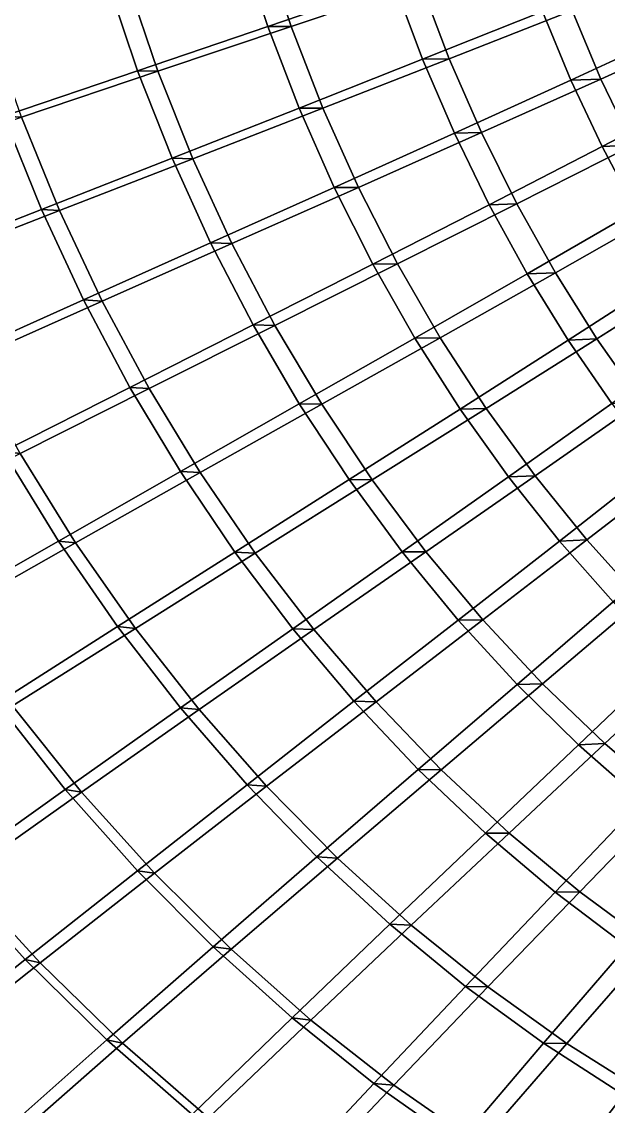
# Model space of a CAD drawing. Header units: metres. Extents: x -2184624 to 1125696, y -1900362 to 1900362.
# Drawn here: x -551038 to -366083, y -534215 to -191971 of the extents above; entities that cross this region are included whole.
import ezdxf

# ---------------------------------------------------------------- set-up
doc = ezdxf.new("R2010")
doc.units = ezdxf.units.M

msp = doc.modelspace()

# ---------------------------------------------------------------- linework, layer by layer
at = {"layer": '1'}
for points in [[(-433545.97, -179826.23, 497672.16), (-473444.5, -193462.9, 515420.06), (-482109.7, -167054.61, 519085.06), (-441373.28, -155251.42, 501227.34)], [(-425292.78, -179731.86, 515402.72), (-466122.06, -193504.6, 533163.94), (-474905.62, -167107.7, 536797.8), (-433236.53, -155187.61, 518931.72)], [(-473444.5, -193462.9, 515420.06), (-514510.9, -207431.53, 531430.4), (-524035, -179145, 535186.56), (-482109.7, -167054.61, 519085.06)], [(-466122.06, -193504.6, 533163.94), (-508079.84, -207617.19, 549174.6), (-517724.56, -179321.88, 552895.44), (-474905.62, -167107.7, 536797.8)], [(-473444.5, -193462.9, 515420.06), (-466122.06, -193504.6, 533163.94), (-474905.62, -167107.7, 536797.8), (-482109.7, -167054.61, 519085.06)], [(-482109.7, -167054.61, 519085.06), (-474905.62, -167107.7, 536797.8), (-466122.06, -193504.6, 533163.94), (-473444.5, -193462.9, 515420.06)], [(-386847.66, -188742.9, 474286.25), (-424615.03, -203814.31, 493587.75), (-433545.97, -179826.23, 497672.16), (-394844.06, -166488.4, 478221.5)], [(-377488.03, -188465.81, 492009.75), (-416228.03, -203680.12, 511348.06), (-425292.78, -179731.86, 515402.72), (-385616.62, -166268.72, 495921.88)], [(-342365, -194000.16, 449096.88), (-377900.03, -210403.02, 469848.06), (-386847.66, -188742.9, 474286.25), (-350289.47, -173972.23, 453339.8)], [(-331837, -193514.38, 466778.25), (-368391.28, -210058.2, 487597.12), (-377488.03, -188465.81, 492009.75), (-339909.47, -173569.61, 471004.38)], [(-514510.9, -207431.53, 531430.4), (-556722.7, -221766.28, 545665.3), (-567128.06, -191551.95, 549494.56), (-524035, -179145, 535186.56)], [(-508079.84, -207617.19, 549174.6), (-551147.8, -222102.1, 563400.7), (-561676.56, -191857.86, 567190.94), (-517724.56, -179321.88, 552895.44)], [(-514510.9, -207431.53, 531430.4), (-508079.84, -207617.19, 549174.6), (-517724.56, -179321.88, 552895.44), (-524035, -179145, 535186.56)], [(-524035, -179145, 535186.56), (-517724.56, -179321.88, 552895.44), (-508079.84, -207617.19, 549174.6), (-514510.9, -207431.53, 531430.4)], [(-473444.5, -193462.9, 515420.06), (-466122.06, -193504.6, 533163.94), (-425292.78, -179731.86, 515402.72), (-433545.97, -179826.23, 497672.16)], [(-433545.97, -179826.23, 497672.16), (-425292.78, -179731.86, 515402.72), (-466122.06, -193504.6, 533163.94), (-473444.5, -193462.9, 515420.06)], [(-424615.03, -203814.31, 493587.75), (-463556.8, -219223.56, 511209.44), (-473444.5, -193462.9, 515420.06), (-433545.97, -179826.23, 497672.16)], [(-416228.03, -203680.12, 511348.06), (-456098.3, -219244.47, 528988.7), (-466122.06, -193504.6, 533163.94), (-425292.78, -179731.86, 515402.72)], [(-424615.03, -203814.31, 493587.75), (-416228.03, -203680.12, 511348.06), (-425292.78, -179731.86, 515402.72), (-433545.97, -179826.23, 497672.16)], [(-433545.97, -179826.23, 497672.16), (-425292.78, -179731.86, 515402.72), (-416228.03, -203680.12, 511348.06), (-424615.03, -203814.31, 493587.75)], [(-424615.03, -203814.31, 493587.75), (-416228.03, -203680.12, 511348.06), (-377488.03, -188465.81, 492009.75), (-386847.66, -188742.9, 474286.25)], [(-386847.66, -188742.9, 474286.25), (-377488.03, -188465.81, 492009.75), (-416228.03, -203680.12, 511348.06), (-424615.03, -203814.31, 493587.75)], [(-377900.03, -210403.02, 469848.06), (-414621.62, -227140.61, 488981.28), (-424615.03, -203814.31, 493587.75), (-386847.66, -188742.9, 474286.25)], [(-368391.28, -210058.2, 487597.12), (-406083.56, -226956.08, 506774.6), (-416228.03, -203680.12, 511348.06), (-377488.03, -188465.81, 492009.75)], [(-377900.03, -210403.02, 469848.06), (-368391.28, -210058.2, 487597.12), (-377488.03, -188465.81, 492009.75), (-386847.66, -188742.9, 474286.25)], [(-386847.66, -188742.9, 474286.25), (-377488.03, -188465.81, 492009.75), (-368391.28, -210058.2, 487597.12), (-377900.03, -210403.02, 469848.06)], [(-463556.8, -219223.56, 511209.44), (-503643.22, -235008.38, 527115.2), (-514510.9, -207431.53, 531430.4), (-473444.5, -193462.9, 515420.06)], [(-514510.9, -207431.53, 531430.4), (-508079.84, -207617.19, 549174.6), (-466122.06, -193504.6, 533163.94), (-473444.5, -193462.9, 515420.06)], [(-473444.5, -193462.9, 515420.06), (-466122.06, -193504.6, 533163.94), (-508079.84, -207617.19, 549174.6), (-514510.9, -207431.53, 531430.4)], [(-456098.3, -219244.47, 528988.7), (-497073.34, -235193.31, 544899.7), (-508079.84, -207617.19, 549174.6), (-466122.06, -193504.6, 533163.94)], [(-463556.8, -219223.56, 511209.44), (-456098.3, -219244.47, 528988.7), (-466122.06, -193504.6, 533163.94), (-473444.5, -193462.9, 515420.06)], [(-473444.5, -193462.9, 515420.06), (-466122.06, -193504.6, 533163.94), (-456098.3, -219244.47, 528988.7), (-463556.8, -219223.56, 511209.44)], [(-377900.03, -210403.02, 469848.06), (-368391.28, -210058.2, 487597.12), (-331837, -193514.38, 466778.25), (-342365, -194000.16, 449096.88)], [(-342365, -194000.16, 449096.88), (-331837, -193514.38, 466778.25), (-368391.28, -210058.2, 487597.12), (-377900.03, -210403.02, 469848.06)], [(-333634.44, -213443.48, 444380.56), (-368042.66, -231405.23, 464914.03), (-377900.03, -210403.02, 469848.06), (-342365, -194000.16, 449096.88)], [(-322942.12, -212862.98, 462079.75), (-358368.1, -230981.02, 482690.72), (-368391.28, -210058.2, 487597.12), (-331837, -193514.38, 466778.25)], [(-463556.8, -219223.56, 511209.44), (-456098.3, -219244.47, 528988.7), (-416228.03, -203680.12, 511348.06), (-424615.03, -203814.31, 493587.75)], [(-424615.03, -203814.31, 493587.75), (-416228.03, -203680.12, 511348.06), (-456098.3, -219244.47, 528988.7), (-463556.8, -219223.56, 511209.44)], [(-414621.62, -227140.61, 488981.28), (-452492.8, -244253.81, 506459.9), (-463556.8, -219223.56, 511209.44), (-424615.03, -203814.31, 493587.75)], [(-406083.56, -226956.08, 506774.6), (-444880.7, -244243.19, 524278.6), (-456098.3, -219244.47, 528988.7), (-416228.03, -203680.12, 511348.06)], [(-414621.62, -227140.61, 488981.28), (-406083.56, -226956.08, 506774.6), (-416228.03, -203680.12, 511348.06), (-424615.03, -203814.31, 493587.75)], [(-424615.03, -203814.31, 493587.75), (-416228.03, -203680.12, 511348.06), (-406083.56, -226956.08, 506774.6), (-414621.62, -227140.61, 488981.28)], [(-503643.22, -235008.38, 527115.2), (-544849.06, -251207.58, 541266.1), (-556722.7, -221766.28, 545665.3), (-514510.9, -207431.53, 531430.4)], [(-556722.7, -221766.28, 545665.3), (-551147.8, -222102.1, 563400.7), (-508079.84, -207617.19, 549174.6), (-514510.9, -207431.53, 531430.4)], [(-514510.9, -207431.53, 531430.4), (-508079.84, -207617.19, 549174.6), (-551147.8, -222102.1, 563400.7), (-556722.7, -221766.28, 545665.3)], [(-497073.34, -235193.31, 544899.7), (-539132.2, -251563.52, 559046.1), (-551147.8, -222102.1, 563400.7), (-508079.84, -207617.19, 549174.6)], [(-503643.22, -235008.38, 527115.2), (-497073.34, -235193.31, 544899.7), (-508079.84, -207617.19, 549174.6), (-514510.9, -207431.53, 531430.4)], [(-514510.9, -207431.53, 531430.4), (-508079.84, -207617.19, 549174.6), (-497073.34, -235193.31, 544899.7), (-503643.22, -235008.38, 527115.2)], [(-414621.62, -227140.61, 488981.28), (-406083.56, -226956.08, 506774.6), (-368391.28, -210058.2, 487597.12), (-377900.03, -210403.02, 469848.06)], [(-377900.03, -210403.02, 469848.06), (-368391.28, -210058.2, 487597.12), (-406083.56, -226956.08, 506774.6), (-414621.62, -227140.61, 488981.28)], [(-368042.66, -231405.23, 464914.03), (-403611.47, -249733.84, 483859.6), (-414621.62, -227140.61, 488981.28), (-377900.03, -210403.02, 469848.06)], [(-358368.1, -230981.02, 482690.72), (-394905.4, -249487.1, 501688.9), (-406083.56, -226956.08, 506774.6), (-368391.28, -210058.2, 487597.12)], [(-368042.66, -231405.23, 464914.03), (-358368.1, -230981.02, 482690.72), (-368391.28, -210058.2, 487597.12), (-377900.03, -210403.02, 469848.06)], [(-377900.03, -210403.02, 469848.06), (-368391.28, -210058.2, 487597.12), (-358368.1, -230981.02, 482690.72), (-368042.66, -231405.23, 464914.03)], [(-368042.66, -231405.23, 464914.03), (-358368.1, -230981.02, 482690.72), (-322942.12, -212862.98, 462079.75), (-333634.44, -213443.48, 444380.56)], [(-333634.44, -213443.48, 444380.56), (-322942.12, -212862.98, 462079.75), (-358368.1, -230981.02, 482690.72), (-368042.66, -231405.23, 464914.03)], [(-324137.53, -232248.89, 439198.53), (-357320.06, -251688.83, 459491.97), (-368042.66, -231405.23, 464914.03), (-333634.44, -213443.48, 444380.56)], [(-544849.06, -251207.58, 541266.1), (-587154.94, -267860.66, 553619.44), (-600062.2, -236502.47, 558082.06), (-556722.7, -221766.28, 545665.3)], [(-539132.2, -251563.52, 559046.1), (-582259.94, -268393.47, 571388.44), (-595312.7, -236993.53, 575802.7), (-551147.8, -222102.1, 563400.7)], [(-544849.06, -251207.58, 541266.1), (-539132.2, -251563.52, 559046.1), (-551147.8, -222102.1, 563400.7), (-556722.7, -221766.28, 545665.3)], [(-556722.7, -221766.28, 545665.3), (-551147.8, -222102.1, 563400.7), (-539132.2, -251563.52, 559046.1), (-544849.06, -251207.58, 541266.1)], [(-452492.8, -244253.81, 506459.9), (-491481.88, -261784.83, 522247.62), (-503643.22, -235008.38, 527115.2), (-463556.8, -219223.56, 511209.44)], [(-503643.22, -235008.38, 527115.2), (-497073.34, -235193.31, 544899.7), (-456098.3, -219244.47, 528988.7), (-463556.8, -219223.56, 511209.44)], [(-463556.8, -219223.56, 511209.44), (-456098.3, -219244.47, 528988.7), (-497073.34, -235193.31, 544899.7), (-503643.22, -235008.38, 527115.2)], [(-444880.7, -244243.19, 524278.6), (-484755.25, -261958.08, 540077.25), (-497073.34, -235193.31, 544899.7), (-456098.3, -219244.47, 528988.7)], [(-452492.8, -244253.81, 506459.9), (-444880.7, -244243.19, 524278.6), (-456098.3, -219244.47, 528988.7), (-463556.8, -219223.56, 511209.44)], [(-463556.8, -219223.56, 511209.44), (-456098.3, -219244.47, 528988.7), (-444880.7, -244243.19, 524278.6), (-452492.8, -244253.81, 506459.9)], [(-452492.8, -244253.81, 506459.9), (-444880.7, -244243.19, 524278.6), (-406083.56, -226956.08, 506774.6), (-414621.62, -227140.61, 488981.28)], [(-414621.62, -227140.61, 488981.28), (-406083.56, -226956.08, 506774.6), (-444880.7, -244243.19, 524278.6), (-452492.8, -244253.81, 506459.9)], [(-403611.47, -249733.84, 483859.6), (-440303.03, -268474.97, 501179.38), (-452492.8, -244253.81, 506459.9), (-414621.62, -227140.61, 488981.28)], [(-394905.4, -249487.1, 501688.9), (-432519.97, -268420.6, 519041.44), (-444880.7, -244243.19, 524278.6), (-406083.56, -226956.08, 506774.6)], [(-403611.47, -249733.84, 483859.6), (-394905.4, -249487.1, 501688.9), (-406083.56, -226956.08, 506774.6), (-414621.62, -227140.61, 488981.28)], [(-414621.62, -227140.61, 488981.28), (-406083.56, -226956.08, 506774.6), (-394905.4, -249487.1, 501688.9), (-403611.47, -249733.84, 483859.6)], [(-403611.47, -249733.84, 483859.6), (-394905.4, -249487.1, 501688.9), (-358368.1, -230981.02, 482690.72), (-368042.66, -231405.23, 464914.03)], [(-368042.66, -231405.23, 464914.03), (-358368.1, -230981.02, 482690.72), (-394905.4, -249487.1, 501688.9), (-403611.47, -249733.84, 483859.6)], [(-357320.06, -251688.83, 459491.97), (-391635.28, -271526.8, 478230.84), (-403611.47, -249733.84, 483859.6), (-368042.66, -231405.23, 464914.03)], [(-347463.3, -251172.17, 477298.03), (-382744.47, -271204.5, 496098.9), (-394905.4, -249487.1, 501688.9), (-358368.1, -230981.02, 482690.72)], [(-357320.06, -251688.83, 459491.97), (-347463.3, -251172.17, 477298.03), (-358368.1, -230981.02, 482690.72), (-368042.66, -231405.23, 464914.03)], [(-368042.66, -231405.23, 464914.03), (-358368.1, -230981.02, 482690.72), (-347463.3, -251172.17, 477298.03), (-357320.06, -251688.83, 459491.97)], [(-491481.88, -261784.83, 522247.62), (-531562.2, -279776.7, 536304.5), (-544849.06, -251207.58, 541266.1), (-503643.22, -235008.38, 527115.2)], [(-544849.06, -251207.58, 541266.1), (-539132.2, -251563.52, 559046.1), (-497073.34, -235193.31, 544899.7), (-503643.22, -235008.38, 527115.2)], [(-503643.22, -235008.38, 527115.2), (-497073.34, -235193.31, 544899.7), (-539132.2, -251563.52, 559046.1), (-544849.06, -251207.58, 541266.1)], [(-484755.25, -261958.08, 540077.25), (-525685.06, -280141.56, 554134.5), (-539132.2, -251563.52, 559046.1), (-497073.34, -235193.31, 544899.7)], [(-491481.88, -261784.83, 522247.62), (-484755.25, -261958.08, 540077.25), (-497073.34, -235193.31, 544899.7), (-503643.22, -235008.38, 527115.2)], [(-503643.22, -235008.38, 527115.2), (-497073.34, -235193.31, 544899.7), (-484755.25, -261958.08, 540077.25), (-491481.88, -261784.83, 522247.62)], [(-491481.88, -261784.83, 522247.62), (-484755.25, -261958.08, 540077.25), (-444880.7, -244243.19, 524278.6), (-452492.8, -244253.81, 506459.9)], [(-452492.8, -244253.81, 506459.9), (-444880.7, -244243.19, 524278.6), (-484755.25, -261958.08, 540077.25), (-491481.88, -261784.83, 522247.62)], [(-440303.03, -268474.97, 501179.38), (-478083.6, -287674.4, 516835.97), (-491481.88, -261784.83, 522247.62), (-452492.8, -244253.81, 506459.9)], [(-432519.97, -268420.6, 519041.44), (-471182.6, -287823.47, 534715.25), (-484755.25, -261958.08, 540077.25), (-444880.7, -244243.19, 524278.6)], [(-440303.03, -268474.97, 501179.38), (-432519.97, -268420.6, 519041.44), (-444880.7, -244243.19, 524278.6), (-452492.8, -244253.81, 506459.9)], [(-452492.8, -244253.81, 506459.9), (-444880.7, -244243.19, 524278.6), (-432519.97, -268420.6, 519041.44), (-440303.03, -268474.97, 501179.38)], [(-440303.03, -268474.97, 501179.38), (-432519.97, -268420.6, 519041.44), (-394905.4, -249487.1, 501688.9), (-403611.47, -249733.84, 483859.6)], [(-403611.47, -249733.84, 483859.6), (-394905.4, -249487.1, 501688.9), (-432519.97, -268420.6, 519041.44), (-440303.03, -268474.97, 501179.38)], [(-391635.28, -271526.8, 478230.84), (-427043.75, -291812.2, 495376.03), (-440303.03, -268474.97, 501179.38), (-403611.47, -249733.84, 483859.6)], [(-382744.47, -271204.5, 496098.9), (-419072.7, -291700.5, 513284.9), (-432519.97, -268420.6, 519041.44), (-394905.4, -249487.1, 501688.9)], [(-391635.28, -271526.8, 478230.84), (-382744.47, -271204.5, 496098.9), (-394905.4, -249487.1, 501688.9), (-403611.47, -249733.84, 483859.6)], [(-403611.47, -249733.84, 483859.6), (-394905.4, -249487.1, 501688.9), (-382744.47, -271204.5, 496098.9), (-391635.28, -271526.8, 478230.84)], [(-531562.2, -279776.7, 536304.5), (-572711.5, -298273.47, 548586.5), (-587154.94, -267860.66, 553619.44), (-544849.06, -251207.58, 541266.1)], [(-587154.94, -267860.66, 553619.44), (-582259.94, -268393.47, 571388.44), (-539132.2, -251563.52, 559046.1), (-544849.06, -251207.58, 541266.1)], [(-544849.06, -251207.58, 541266.1), (-539132.2, -251563.52, 559046.1), (-582259.94, -268393.47, 571388.44), (-587154.94, -267860.66, 553619.44)], [(-525685.06, -280141.56, 554134.5), (-567652.25, -298836.47, 566409.9), (-582259.94, -268393.47, 571388.44), (-539132.2, -251563.52, 559046.1)], [(-531562.2, -279776.7, 536304.5), (-525685.06, -280141.56, 554134.5), (-539132.2, -251563.52, 559046.1), (-544849.06, -251207.58, 541266.1)], [(-544849.06, -251207.58, 541266.1), (-539132.2, -251563.52, 559046.1), (-525685.06, -280141.56, 554134.5), (-531562.2, -279776.7, 536304.5)], [(-391635.28, -271526.8, 478230.84), (-382744.47, -271204.5, 496098.9), (-347463.3, -251172.17, 477298.03), (-357320.06, -251688.83, 459491.97)], [(-357320.06, -251688.83, 459491.97), (-347463.3, -251172.17, 477298.03), (-382744.47, -271204.5, 496098.9), (-391635.28, -271526.8, 478230.84)], [(-345780.66, -271197.28, 453589.4), (-378747.03, -292455.9, 472102.84), (-391635.28, -271526.8, 478230.84), (-357320.06, -251688.83, 459491.97)], [(-335725.66, -270573.84, 471426.34), (-369654.97, -292043.34, 490012.03), (-382744.47, -271204.5, 496098.9), (-347463.3, -251172.17, 477298.03)], [(-478083.6, -287674.4, 516835.97), (-516923.4, -307379.16, 530788.06), (-531562.2, -279776.7, 536304.5), (-491481.88, -261784.83, 522247.62)], [(-531562.2, -279776.7, 536304.5), (-525685.06, -280141.56, 554134.5), (-484755.25, -261958.08, 540077.25), (-491481.88, -261784.83, 522247.62)], [(-491481.88, -261784.83, 522247.62), (-484755.25, -261958.08, 540077.25), (-525685.06, -280141.56, 554134.5), (-531562.2, -279776.7, 536304.5)], [(-471182.6, -287823.47, 534715.25), (-510867.9, -307740.22, 548673.3), (-525685.06, -280141.56, 554134.5), (-484755.25, -261958.08, 540077.25)], [(-478083.6, -287674.4, 516835.97), (-471182.6, -287823.47, 534715.25), (-484755.25, -261958.08, 540077.25), (-491481.88, -261784.83, 522247.62)], [(-491481.88, -261784.83, 522247.62), (-484755.25, -261958.08, 540077.25), (-471182.6, -287823.47, 534715.25), (-478083.6, -287674.4, 516835.97)], [(-478083.6, -287674.4, 516835.97), (-471182.6, -287823.47, 534715.25), (-432519.97, -268420.6, 519041.44), (-440303.03, -268474.97, 501179.38)], [(-440303.03, -268474.97, 501179.38), (-432519.97, -268420.6, 519041.44), (-471182.6, -287823.47, 534715.25), (-478083.6, -287674.4, 516835.97)], [(-427043.75, -291812.2, 495376.03), (-463509.03, -312594.47, 510888.22), (-478083.6, -287674.4, 516835.97), (-440303.03, -268474.97, 501179.38)], [(-419072.7, -291700.5, 513284.9), (-456416.22, -312705.4, 528821.5), (-471182.6, -287823.47, 534715.25), (-432519.97, -268420.6, 519041.44)], [(-427043.75, -291812.2, 495376.03), (-419072.7, -291700.5, 513284.9), (-432519.97, -268420.6, 519041.44), (-440303.03, -268474.97, 501179.38)], [(-440303.03, -268474.97, 501179.38), (-432519.97, -268420.6, 519041.44), (-419072.7, -291700.5, 513284.9), (-427043.75, -291812.2, 495376.03)], [(-427043.75, -291812.2, 495376.03), (-419072.7, -291700.5, 513284.9), (-382744.47, -271204.5, 496098.9), (-391635.28, -271526.8, 478230.84)], [(-391635.28, -271526.8, 478230.84), (-382744.47, -271204.5, 496098.9), (-419072.7, -291700.5, 513284.9), (-427043.75, -291812.2, 495376.03)], [(-378747.03, -292455.9, 472102.84), (-412774.53, -314194.88, 489057.6), (-427043.75, -291812.2, 495376.03), (-391635.28, -271526.8, 478230.84)], [(-369654.97, -292043.34, 490012.03), (-404598.66, -314010.8, 507016.53), (-419072.7, -291700.5, 513284.9), (-382744.47, -271204.5, 496098.9)], [(-378747.03, -292455.9, 472102.84), (-369654.97, -292043.34, 490012.03), (-382744.47, -271204.5, 496098.9), (-391635.28, -271526.8, 478230.84)], [(-391635.28, -271526.8, 478230.84), (-382744.47, -271204.5, 496098.9), (-369654.97, -292043.34, 490012.03), (-378747.03, -292455.9, 472102.84)], [(-378747.03, -292455.9, 472102.84), (-369654.97, -292043.34, 490012.03), (-335725.66, -270573.84, 471426.34), (-345780.66, -271197.28, 453589.4)], [(-345780.66, -271197.28, 453589.4), (-335725.66, -270573.84, 471426.34), (-369654.97, -292043.34, 490012.03), (-378747.03, -292455.9, 472102.84)], [(-333476.06, -289878.06, 447214.56), (-365004.47, -312461.8, 465483.84), (-378747.03, -292455.9, 472102.84), (-345780.66, -271197.28, 453589.4)], [(-323207.06, -289132.06, 465083.38), (-355695.03, -311942.94, 483436.16), (-369654.97, -292043.34, 490012.03), (-335725.66, -270573.84, 471426.34)], [(-516923.4, -307379.16, 530788.06), (-556798.4, -327637.8, 542991.4), (-572711.5, -298273.47, 548586.5), (-531562.2, -279776.7, 536304.5)], [(-572711.5, -298273.47, 548586.5), (-567652.25, -298836.47, 566409.9), (-525685.06, -280141.56, 554134.5), (-531562.2, -279776.7, 536304.5)], [(-531562.2, -279776.7, 536304.5), (-525685.06, -280141.56, 554134.5), (-567652.25, -298836.47, 566409.9), (-572711.5, -298273.47, 548586.5)], [(-510867.9, -307740.22, 548673.3), (-551556.25, -328218, 560874.9), (-567652.25, -298836.47, 566409.9), (-525685.06, -280141.56, 554134.5)], [(-516923.4, -307379.16, 530788.06), (-510867.9, -307740.22, 548673.3), (-525685.06, -280141.56, 554134.5), (-531562.2, -279776.7, 536304.5)], [(-531562.2, -279776.7, 536304.5), (-525685.06, -280141.56, 554134.5), (-510867.9, -307740.22, 548673.3), (-516923.4, -307379.16, 530788.06)], [(-463509.03, -312594.47, 510888.22), (-500999.97, -333925.06, 524725.75), (-516923.4, -307379.16, 530788.06), (-478083.6, -287674.4, 516835.97)], [(-516923.4, -307379.16, 530788.06), (-510867.9, -307740.22, 548673.3), (-471182.6, -287823.47, 534715.25), (-478083.6, -287674.4, 516835.97)], [(-478083.6, -287674.4, 516835.97), (-471182.6, -287823.47, 534715.25), (-510867.9, -307740.22, 548673.3), (-516923.4, -307379.16, 530788.06)], [(-456416.22, -312705.4, 528821.5), (-494748.22, -334267.94, 542671.1), (-510867.9, -307740.22, 548673.3), (-471182.6, -287823.47, 534715.25)], [(-463509.03, -312594.47, 510888.22), (-456416.22, -312705.4, 528821.5), (-471182.6, -287823.47, 534715.25), (-478083.6, -287674.4, 516835.97)], [(-478083.6, -287674.4, 516835.97), (-471182.6, -287823.47, 534715.25), (-456416.22, -312705.4, 528821.5), (-463509.03, -312594.47, 510888.22)], [(-463509.03, -312594.47, 510888.22), (-456416.22, -312705.4, 528821.5), (-419072.7, -291700.5, 513284.9), (-427043.75, -291812.2, 495376.03)], [(-427043.75, -291812.2, 495376.03), (-419072.7, -291700.5, 513284.9), (-456416.22, -312705.4, 528821.5), (-463509.03, -312594.47, 510888.22)], [(-412774.53, -314194.88, 489057.6), (-447825.03, -336467.8, 504413.03), (-463509.03, -312594.47, 510888.22), (-427043.75, -291812.2, 495376.03)], [(-404598.66, -314010.8, 507016.53), (-440523.1, -336525.25, 522404.22), (-456416.22, -312705.4, 528821.5), (-419072.7, -291700.5, 513284.9)], [(-412774.53, -314194.88, 489057.6), (-404598.66, -314010.8, 507016.53), (-419072.7, -291700.5, 513284.9), (-427043.75, -291812.2, 495376.03)], [(-427043.75, -291812.2, 495376.03), (-419072.7, -291700.5, 513284.9), (-404598.66, -314010.8, 507016.53), (-412774.53, -314194.88, 489057.6)], [(-412774.53, -314194.88, 489057.6), (-404598.66, -314010.8, 507016.53), (-369654.97, -292043.34, 490012.03), (-378747.03, -292455.9, 472102.84)], [(-378747.03, -292455.9, 472102.84), (-369654.97, -292043.34, 490012.03), (-404598.66, -314010.8, 507016.53), (-412774.53, -314194.88, 489057.6)], [(-365004.47, -312461.8, 465483.84), (-397560.03, -335557.4, 482232.47), (-412774.53, -314194.88, 489057.6), (-378747.03, -292455.9, 472102.84)], [(-355695.03, -311942.94, 483436.16), (-389162.72, -335284.47, 500244.34), (-404598.66, -314010.8, 507016.53), (-369654.97, -292043.34, 490012.03)], [(-365004.47, -312461.8, 465483.84), (-355695.03, -311942.94, 483436.16), (-369654.97, -292043.34, 490012.03), (-378747.03, -292455.9, 472102.84)], [(-378747.03, -292455.9, 472102.84), (-369654.97, -292043.34, 490012.03), (-355695.03, -311942.94, 483436.16), (-365004.47, -312461.8, 465483.84)], [(-500999.97, -333925.06, 524725.75), (-539488.6, -355856.47, 536842.9), (-556798.4, -327637.8, 542991.4), (-516923.4, -307379.16, 530788.06)], [(-556798.4, -327637.8, 542991.4), (-551556.25, -328218, 560874.9), (-510867.9, -307740.22, 548673.3), (-516923.4, -307379.16, 530788.06)], [(-516923.4, -307379.16, 530788.06), (-510867.9, -307740.22, 548673.3), (-551556.25, -328218, 560874.9), (-556798.4, -327637.8, 542991.4)], [(-494748.22, -334267.94, 542671.1), (-534045.25, -356439.16, 554792), (-551556.25, -328218, 560874.9), (-510867.9, -307740.22, 548673.3)], [(-500999.97, -333925.06, 524725.75), (-494748.22, -334267.94, 542671.1), (-510867.9, -307740.22, 548673.3), (-516923.4, -307379.16, 530788.06)], [(-516923.4, -307379.16, 530788.06), (-510867.9, -307740.22, 548673.3), (-494748.22, -334267.94, 542671.1), (-500999.97, -333925.06, 524725.75)], [(-447825.03, -336467.8, 504413.03), (-483864, -359329.66, 518126.06), (-500999.97, -333925.06, 524725.75), (-463509.03, -312594.47, 510888.22)], [(-500999.97, -333925.06, 524725.75), (-494748.22, -334267.94, 542671.1), (-456416.22, -312705.4, 528821.5), (-463509.03, -312594.47, 510888.22)], [(-463509.03, -312594.47, 510888.22), (-456416.22, -312705.4, 528821.5), (-494748.22, -334267.94, 542671.1), (-500999.97, -333925.06, 524725.75)], [(-440523.1, -336525.25, 522404.22), (-477398.38, -359638.66, 536136.3), (-494748.22, -334267.94, 542671.1), (-456416.22, -312705.4, 528821.5)], [(-447825.03, -336467.8, 504413.03), (-440523.1, -336525.25, 522404.22), (-456416.22, -312705.4, 528821.5), (-463509.03, -312594.47, 510888.22)], [(-463509.03, -312594.47, 510888.22), (-456416.22, -312705.4, 528821.5), (-440523.1, -336525.25, 522404.22), (-447825.03, -336467.8, 504413.03)], [(-447825.03, -336467.8, 504413.03), (-440523.1, -336525.25, 522404.22), (-404598.66, -314010.8, 507016.53), (-412774.53, -314194.88, 489057.6)], [(-412774.53, -314194.88, 489057.6), (-404598.66, -314010.8, 507016.53), (-440523.1, -336525.25, 522404.22), (-447825.03, -336467.8, 504413.03)], [(-397560.03, -335557.4, 482232.47), (-431102.12, -359221.7, 497418.44), (-447825.03, -336467.8, 504413.03), (-412774.53, -314194.88, 489057.6)], [(-389162.72, -335284.47, 500244.34), (-423574.12, -359208.7, 515471.2), (-440523.1, -336525.25, 522404.22), (-404598.66, -314010.8, 507016.53)], [(-397560.03, -335557.4, 482232.47), (-389162.72, -335284.47, 500244.34), (-404598.66, -314010.8, 507016.53), (-412774.53, -314194.88, 489057.6)], [(-412774.53, -314194.88, 489057.6), (-404598.66, -314010.8, 507016.53), (-389162.72, -335284.47, 500244.34), (-397560.03, -335557.4, 482232.47)], [(-397560.03, -335557.4, 482232.47), (-389162.72, -335284.47, 500244.34), (-355695.03, -311942.94, 483436.16), (-365004.47, -312461.8, 465483.84)], [(-365004.47, -312461.8, 465483.84), (-355695.03, -311942.94, 483436.16), (-389162.72, -335284.47, 500244.34), (-397560.03, -335557.4, 482232.47)], [(-350468.75, -331489.8, 458381.44), (-381467.9, -355838.5, 474908.84), (-397560.03, -335557.4, 482232.47), (-365004.47, -312461.8, 465483.84)], [(-340926, -330847.12, 476378.3), (-372832.9, -355458.75, 492976.03), (-389162.72, -335284.47, 500244.34), (-355695.03, -311942.94, 483436.16)], [(-539488.6, -355856.47, 536842.9), (-578951.56, -378441.75, 547187.75), (-597687.56, -348499.88, 553394.75), (-556798.4, -327637.8, 542991.4)], [(-534045.25, -356439.16, 554792), (-574288.2, -379271.38, 565135.4), (-593230.94, -349305.7, 571272), (-551556.25, -328218, 560874.9)], [(-539488.6, -355856.47, 536842.9), (-534045.25, -356439.16, 554792), (-551556.25, -328218, 560874.9), (-556798.4, -327637.8, 542991.4)], [(-556798.4, -327637.8, 542991.4), (-551556.25, -328218, 560874.9), (-534045.25, -356439.16, 554792), (-539488.6, -355856.47, 536842.9)], [(-381467.9, -355838.5, 474908.84), (-372832.9, -355458.75, 492976.03), (-340926, -330847.12, 476378.3), (-350468.75, -331489.8, 458381.44)], [(-350468.75, -331489.8, 458381.44), (-340926, -330847.12, 476378.3), (-372832.9, -355458.75, 492976.03), (-381467.9, -355838.5, 474908.84)], [(-335203.34, -349489.06, 450803.2), (-364569.34, -374981.9, 467093.75), (-381467.9, -355838.5, 474908.84), (-350468.75, -331489.8, 458381.44)], [(-325411.72, -348703.7, 468845.7), (-355680.6, -374475.84, 485218.2), (-372832.9, -355458.75, 492976.03), (-340926, -330847.12, 476378.3)], [(-483864, -359329.66, 518126.06), (-520861.28, -382836.7, 530149.8), (-539488.6, -355856.47, 536842.9), (-500999.97, -333925.06, 524725.75)], [(-539488.6, -355856.47, 536842.9), (-534045.25, -356439.16, 554792), (-494748.22, -334267.94, 542671.1), (-500999.97, -333925.06, 524725.75)], [(-500999.97, -333925.06, 524725.75), (-494748.22, -334267.94, 542671.1), (-534045.25, -356439.16, 554792), (-539488.6, -355856.47, 536842.9)], [(-477398.38, -359638.66, 536136.3), (-515198.72, -383405.75, 548169.8), (-534045.25, -356439.16, 554792), (-494748.22, -334267.94, 542671.1)], [(-483864, -359329.66, 518126.06), (-477398.38, -359638.66, 536136.3), (-494748.22, -334267.94, 542671.1), (-500999.97, -333925.06, 524725.75)], [(-500999.97, -333925.06, 524725.75), (-494748.22, -334267.94, 542671.1), (-477398.38, -359638.66, 536136.3), (-483864, -359329.66, 518126.06)], [(-431102.12, -359221.7, 497418.44), (-423574.12, -359208.7, 515471.2), (-389162.72, -335284.47, 500244.34), (-397560.03, -335557.4, 482232.47)], [(-397560.03, -335557.4, 482232.47), (-389162.72, -335284.47, 500244.34), (-423574.12, -359208.7, 515471.2), (-431102.12, -359221.7, 497418.44)], [(-372832.9, -355458.75, 492976.03), (-405644.25, -380686.78, 508030.34), (-423574.12, -359208.7, 515471.2), (-389162.72, -335284.47, 500244.34)], [(-381467.9, -355838.5, 474908.84), (-372832.9, -355458.75, 492976.03), (-389162.72, -335284.47, 500244.34), (-397560.03, -335557.4, 482232.47)], [(-397560.03, -335557.4, 482232.47), (-389162.72, -335284.47, 500244.34), (-372832.9, -355458.75, 492976.03), (-381467.9, -355838.5, 474908.84)], [(-431102.12, -359221.7, 497418.44), (-465593.38, -383513.4, 510997.3), (-483864, -359329.66, 518126.06), (-447825.03, -336467.8, 504413.03)], [(-483864, -359329.66, 518126.06), (-477398.38, -359638.66, 536136.3), (-440523.1, -336525.25, 522404.22), (-447825.03, -336467.8, 504413.03)], [(-447825.03, -336467.8, 504413.03), (-440523.1, -336525.25, 522404.22), (-477398.38, -359638.66, 536136.3), (-483864, -359329.66, 518126.06)], [(-423574.12, -359208.7, 515471.2), (-458896.5, -383771.1, 529076.75), (-477398.38, -359638.66, 536136.3), (-440523.1, -336525.25, 522404.22)], [(-431102.12, -359221.7, 497418.44), (-423574.12, -359208.7, 515471.2), (-440523.1, -336525.25, 522404.22), (-447825.03, -336467.8, 504413.03)], [(-447825.03, -336467.8, 504413.03), (-440523.1, -336525.25, 522404.22), (-423574.12, -359208.7, 515471.2), (-431102.12, -359221.7, 497418.44)], [(-381467.9, -355838.5, 474908.84), (-413414.94, -380788.72, 489912.84), (-431102.12, -359221.7, 497418.44), (-397560.03, -335557.4, 482232.47)], [(-520861.28, -382836.7, 530149.8), (-558789.06, -407046.4, 540431.44), (-578951.56, -378441.75, 547187.75), (-539488.6, -355856.47, 536842.9)], [(-578951.56, -378441.75, 547187.75), (-574288.2, -379271.38, 565135.4), (-534045.25, -356439.16, 554792), (-539488.6, -355856.47, 536842.9)], [(-539488.6, -355856.47, 536842.9), (-534045.25, -356439.16, 554792), (-574288.2, -379271.38, 565135.4), (-578951.56, -378441.75, 547187.75)], [(-520861.28, -382836.7, 530149.8), (-515198.72, -383405.75, 548169.8), (-534045.25, -356439.16, 554792), (-539488.6, -355856.47, 536842.9)], [(-539488.6, -355856.47, 536842.9), (-534045.25, -356439.16, 554792), (-515198.72, -383405.75, 548169.8), (-520861.28, -382836.7, 530149.8)], [(-413414.94, -380788.72, 489912.84), (-405644.25, -380686.78, 508030.34), (-372832.9, -355458.75, 492976.03), (-381467.9, -355838.5, 474908.84)], [(-381467.9, -355838.5, 474908.84), (-372832.9, -355458.75, 492976.03), (-405644.25, -380686.78, 508030.34), (-413414.94, -380788.72, 489912.84)], [(-364569.34, -374981.9, 467093.75), (-394842.6, -401106.7, 481903.84), (-413414.94, -380788.72, 489912.84), (-381467.9, -355838.5, 474908.84)], [(-355680.6, -374475.84, 485218.2), (-386812.78, -400895.75, 500088.9), (-405644.25, -380686.78, 508030.34), (-372832.9, -355458.75, 492976.03)], [(-364569.34, -374981.9, 467093.75), (-355680.6, -374475.84, 485218.2), (-372832.9, -355458.75, 492976.03), (-381467.9, -355838.5, 474908.84)], [(-381467.9, -355838.5, 474908.84), (-372832.9, -355458.75, 492976.03), (-355680.6, -374475.84, 485218.2), (-364569.34, -374981.9, 467093.75)], [(-515198.72, -383405.75, 548169.8), (-553900.56, -407883.16, 558455.44), (-574288.2, -379271.38, 565135.4), (-534045.25, -356439.16, 554792)], [(-465593.38, -383513.4, 510997.3), (-501000.4, -408492.38, 522920.66), (-520861.28, -382836.7, 530149.8), (-483864, -359329.66, 518126.06)], [(-520861.28, -382836.7, 530149.8), (-515198.72, -383405.75, 548169.8), (-477398.38, -359638.66, 536136.3), (-483864, -359329.66, 518126.06)], [(-483864, -359329.66, 518126.06), (-477398.38, -359638.66, 536136.3), (-515198.72, -383405.75, 548169.8), (-520861.28, -382836.7, 530149.8)], [(-465593.38, -383513.4, 510997.3), (-458896.5, -383771.1, 529076.75), (-477398.38, -359638.66, 536136.3), (-483864, -359329.66, 518126.06)], [(-483864, -359329.66, 518126.06), (-477398.38, -359638.66, 536136.3), (-458896.5, -383771.1, 529076.75), (-465593.38, -383513.4, 510997.3)], [(-465593.38, -383513.4, 510997.3), (-458896.5, -383771.1, 529076.75), (-423574.12, -359208.7, 515471.2), (-431102.12, -359221.7, 497418.44)], [(-431102.12, -359221.7, 497418.44), (-423574.12, -359208.7, 515471.2), (-458896.5, -383771.1, 529076.75), (-465593.38, -383513.4, 510997.3)], [(-413414.94, -380788.72, 489912.84), (-446270.06, -406402.53, 503347.94), (-465593.38, -383513.4, 510997.3), (-431102.12, -359221.7, 497418.44)], [(-405644.25, -380686.78, 508030.34), (-439324.88, -406589.97, 521500.5), (-458896.5, -383771.1, 529076.75), (-423574.12, -359208.7, 515471.2)], [(-413414.94, -380788.72, 489912.84), (-405644.25, -380686.78, 508030.34), (-423574.12, -359208.7, 515471.2), (-431102.12, -359221.7, 497418.44)], [(-431102.12, -359221.7, 497418.44), (-423574.12, -359208.7, 515471.2), (-405644.25, -380686.78, 508030.34), (-413414.94, -380788.72, 489912.84)], [(-458896.5, -383771.1, 529076.75), (-495100.84, -409029.94, 541016.6), (-515198.72, -383405.75, 548169.8), (-477398.38, -359638.66, 536136.3)], [(-394842.6, -401106.7, 481903.84), (-386812.78, -400895.75, 500088.9), (-355680.6, -374475.84, 485218.2), (-364569.34, -374981.9, 467093.75)], [(-364569.34, -374981.9, 467093.75), (-355680.6, -374475.84, 485218.2), (-386812.78, -400895.75, 500088.9), (-394842.6, -401106.7, 481903.84)], [(-346938.22, -392936.56, 458794.6), (-375466.88, -420119.22, 473398.47), (-394842.6, -401106.7, 481903.84), (-364569.34, -374981.9, 467093.75)], [(-337780.03, -392283.06, 476977.66), (-367161.8, -419777.47, 491653.28), (-386812.78, -400895.75, 500088.9), (-355680.6, -374475.84, 485218.2)], [(-501000.4, -408492.38, 522920.66), (-537292.44, -434220.25, 533134.94), (-558789.06, -407046.4, 540431.44), (-520861.28, -382836.7, 530149.8)], [(-558789.06, -407046.4, 540431.44), (-553900.56, -407883.16, 558455.44), (-515198.72, -383405.75, 548169.8), (-520861.28, -382836.7, 530149.8)], [(-520861.28, -382836.7, 530149.8), (-515198.72, -383405.75, 548169.8), (-553900.56, -407883.16, 558455.44), (-558789.06, -407046.4, 540431.44)], [(-501000.4, -408492.38, 522920.66), (-495100.84, -409029.94, 541016.6), (-515198.72, -383405.75, 548169.8), (-520861.28, -382836.7, 530149.8)], [(-520861.28, -382836.7, 530149.8), (-515198.72, -383405.75, 548169.8), (-495100.84, -409029.94, 541016.6), (-501000.4, -408492.38, 522920.66)], [(-446270.06, -406402.53, 503347.94), (-439324.88, -406589.97, 521500.5), (-405644.25, -380686.78, 508030.34), (-413414.94, -380788.72, 489912.84)], [(-413414.94, -380788.72, 489912.84), (-405644.25, -380686.78, 508030.34), (-439324.88, -406589.97, 521500.5), (-446270.06, -406402.53, 503347.94)], [(-394842.6, -401106.7, 481903.84), (-425980.4, -427929, 495185.8), (-446270.06, -406402.53, 503347.94), (-413414.94, -380788.72, 489912.84)], [(-386812.78, -400895.75, 500088.9), (-418770.16, -428025.44, 513415.06), (-439324.88, -406589.97, 521500.5), (-405644.25, -380686.78, 508030.34)], [(-394842.6, -401106.7, 481903.84), (-386812.78, -400895.75, 500088.9), (-405644.25, -380686.78, 508030.34), (-413414.94, -380788.72, 489912.84)], [(-413414.94, -380788.72, 489912.84), (-405644.25, -380686.78, 508030.34), (-386812.78, -400895.75, 500088.9), (-394842.6, -401106.7, 481903.84)], [(-495100.84, -409029.94, 541016.6), (-532160.56, -435045.88, 551240.8), (-553900.56, -407883.16, 558455.44), (-515198.72, -383405.75, 548169.8)], [(-446270.06, -406402.53, 503347.94), (-479995.94, -432743.47, 515164.4), (-501000.4, -408492.38, 522920.66), (-465593.38, -383513.4, 510997.3)], [(-501000.4, -408492.38, 522920.66), (-495100.84, -409029.94, 541016.6), (-458896.5, -383771.1, 529076.75), (-465593.38, -383513.4, 510997.3)], [(-465593.38, -383513.4, 510997.3), (-458896.5, -383771.1, 529076.75), (-495100.84, -409029.94, 541016.6), (-501000.4, -408492.38, 522920.66)], [(-439324.88, -406589.97, 521500.5), (-473841.94, -433229.97, 533340.94), (-495100.84, -409029.94, 541016.6), (-458896.5, -383771.1, 529076.75)], [(-446270.06, -406402.53, 503347.94), (-439324.88, -406589.97, 521500.5), (-458896.5, -383771.1, 529076.75), (-465593.38, -383513.4, 510997.3)], [(-465593.38, -383513.4, 510997.3), (-458896.5, -383771.1, 529076.75), (-439324.88, -406589.97, 521500.5), (-446270.06, -406402.53, 503347.94)], [(-375466.88, -420119.22, 473398.47), (-367161.8, -419777.47, 491653.28), (-337780.03, -392283.06, 476977.66), (-346938.22, -392936.56, 458794.6)], [(-346938.22, -392936.56, 458794.6), (-337780.03, -392283.06, 476977.66), (-367161.8, -419777.47, 491653.28), (-375466.88, -420119.22, 473398.47)], [(-328651.4, -409656.53, 450017.25), (-355372.62, -437775.53, 464403.06), (-375466.88, -420119.22, 473398.47), (-346938.22, -392936.56, 458794.6)], [(-319208.22, -408832.9, 468259.62), (-346776.5, -437279.47, 482729.3), (-367161.8, -419777.47, 491653.28), (-337780.03, -392283.06, 476977.66)], [(-425980.4, -427929, 495185.8), (-418770.16, -428025.44, 513415.06), (-386812.78, -400895.75, 500088.9), (-394842.6, -401106.7, 481903.84)], [(-394842.6, -401106.7, 481903.84), (-386812.78, -400895.75, 500088.9), (-418770.16, -428025.44, 513415.06), (-425980.4, -427929, 495185.8)], [(-375466.88, -420119.22, 473398.47), (-404814.62, -448030.88, 486518.3), (-425980.4, -427929, 495185.8), (-394842.6, -401106.7, 481903.84)], [(-367161.8, -419777.47, 491653.28), (-397322.88, -448013.94, 504827.3), (-418770.16, -428025.44, 513415.06), (-386812.78, -400895.75, 500088.9)], [(-375466.88, -420119.22, 473398.47), (-367161.8, -419777.47, 491653.28), (-386812.78, -400895.75, 500088.9), (-394842.6, -401106.7, 481903.84)], [(-394842.6, -401106.7, 481903.84), (-386812.78, -400895.75, 500088.9), (-367161.8, -419777.47, 491653.28), (-375466.88, -420119.22, 473398.47)], [(-537292.44, -434220.25, 533134.94), (-574441.9, -460758.7, 541580.06), (-597624.44, -432017.12, 548911.8), (-558789.06, -407046.4, 540431.44)], [(-537292.44, -434220.25, 533134.94), (-532160.56, -435045.88, 551240.8), (-553900.56, -407883.16, 558455.44), (-558789.06, -407046.4, 540431.44)], [(-558789.06, -407046.4, 540431.44), (-553900.56, -407883.16, 558455.44), (-532160.56, -435045.88, 551240.8), (-537292.44, -434220.25, 533134.94)], [(-425980.4, -427929, 495185.8), (-457942.16, -455515.53, 506888.5), (-479995.94, -432743.47, 515164.4), (-446270.06, -406402.53, 503347.94)], [(-479995.94, -432743.47, 515164.4), (-473841.94, -433229.97, 533340.94), (-439324.88, -406589.97, 521500.5), (-446270.06, -406402.53, 503347.94)], [(-446270.06, -406402.53, 503347.94), (-439324.88, -406589.97, 521500.5), (-473841.94, -433229.97, 533340.94), (-479995.94, -432743.47, 515164.4)], [(-418770.16, -428025.44, 513415.06), (-451516.53, -455929.72, 525149.9), (-473841.94, -433229.97, 533340.94), (-439324.88, -406589.97, 521500.5)], [(-425980.4, -427929, 495185.8), (-418770.16, -428025.44, 513415.06), (-439324.88, -406589.97, 521500.5), (-446270.06, -406402.53, 503347.94)], [(-446270.06, -406402.53, 503347.94), (-439324.88, -406589.97, 521500.5), (-418770.16, -428025.44, 513415.06), (-425980.4, -427929, 495185.8)], [(-532160.56, -435045.88, 551240.8), (-570052.1, -461880.5, 559692.44), (-593485.2, -433129.25, 566936.94), (-553900.56, -407883.16, 558455.44)], [(-479995.94, -432743.47, 515164.4), (-514558.53, -459876.28, 525306.94), (-537292.44, -434220.25, 533134.94), (-501000.4, -408492.38, 522920.66)], [(-537292.44, -434220.25, 533134.94), (-532160.56, -435045.88, 551240.8), (-495100.84, -409029.94, 541016.6), (-501000.4, -408492.38, 522920.66)], [(-501000.4, -408492.38, 522920.66), (-495100.84, -409029.94, 541016.6), (-532160.56, -435045.88, 551240.8), (-537292.44, -434220.25, 533134.94)], [(-473841.94, -433229.97, 533340.94), (-509165.4, -460670.66, 543499.94), (-532160.56, -435045.88, 551240.8), (-495100.84, -409029.94, 541016.6)], [(-479995.94, -432743.47, 515164.4), (-473841.94, -433229.97, 533340.94), (-495100.84, -409029.94, 541016.6), (-501000.4, -408492.38, 522920.66)], [(-501000.4, -408492.38, 522920.66), (-495100.84, -409029.94, 541016.6), (-473841.94, -433229.97, 533340.94), (-479995.94, -432743.47, 515164.4)], [(-404814.62, -448030.88, 486518.3), (-397322.88, -448013.94, 504827.3), (-367161.8, -419777.47, 491653.28), (-375466.88, -420119.22, 473398.47)], [(-375466.88, -420119.22, 473398.47), (-367161.8, -419777.47, 491653.28), (-397322.88, -448013.94, 504827.3), (-404814.62, -448030.88, 486518.3)], [(-355372.62, -437775.53, 464403.06), (-382866.06, -466652.22, 477351.53), (-404814.62, -448030.88, 486518.3), (-375466.88, -420119.22, 473398.47)], [(-346776.5, -437279.47, 482729.3), (-375076.62, -466497.6, 495742.78), (-397322.88, -448013.94, 504827.3), (-367161.8, -419777.47, 491653.28)], [(-355372.62, -437775.53, 464403.06), (-346776.5, -437279.47, 482729.3), (-367161.8, -419777.47, 491653.28), (-375466.88, -420119.22, 473398.47)], [(-375466.88, -420119.22, 473398.47), (-367161.8, -419777.47, 491653.28), (-346776.5, -437279.47, 482729.3), (-355372.62, -437775.53, 464403.06)], [(-404814.62, -448030.88, 486518.3), (-434937.28, -476741.2, 498100.75), (-457942.16, -455515.53, 506888.5), (-425980.4, -427929, 495185.8)], [(-457942.16, -455515.53, 506888.5), (-451516.53, -455929.72, 525149.9), (-418770.16, -428025.44, 513415.06), (-425980.4, -427929, 495185.8)], [(-425980.4, -427929, 495185.8), (-418770.16, -428025.44, 513415.06), (-451516.53, -455929.72, 525149.9), (-457942.16, -455515.53, 506888.5)], [(-397322.88, -448013.94, 504827.3), (-428223.28, -477060, 516450.8), (-451516.53, -455929.72, 525149.9), (-418770.16, -428025.44, 513415.06)], [(-404814.62, -448030.88, 486518.3), (-397322.88, -448013.94, 504827.3), (-418770.16, -428025.44, 513415.06), (-425980.4, -427929, 495185.8)], [(-425980.4, -427929, 495185.8), (-418770.16, -428025.44, 513415.06), (-397322.88, -448013.94, 504827.3), (-404814.62, -448030.88, 486518.3)], [(-514558.53, -459876.28, 525306.94), (-549925.8, -487866.34, 533715.06), (-574441.9, -460758.7, 541580.06), (-537292.44, -434220.25, 533134.94)], [(-574441.9, -460758.7, 541580.06), (-570052.1, -461880.5, 559692.44), (-532160.56, -435045.88, 551240.8), (-537292.44, -434220.25, 533134.94)], [(-537292.44, -434220.25, 533134.94), (-532160.56, -435045.88, 551240.8), (-570052.1, -461880.5, 559692.44), (-574441.9, -460758.7, 541580.06)], [(-514558.53, -459876.28, 525306.94), (-509165.4, -460670.66, 543499.94), (-532160.56, -435045.88, 551240.8), (-537292.44, -434220.25, 533134.94)], [(-537292.44, -434220.25, 533134.94), (-532160.56, -435045.88, 551240.8), (-509165.4, -460670.66, 543499.94), (-514558.53, -459876.28, 525306.94)], [(-457942.16, -455515.53, 506888.5), (-490689.56, -483934.38, 516955.75), (-514558.53, -459876.28, 525306.94), (-479995.94, -432743.47, 515164.4)], [(-514558.53, -459876.28, 525306.94), (-509165.4, -460670.66, 543499.94), (-473841.94, -433229.97, 533340.94), (-479995.94, -432743.47, 515164.4)], [(-479995.94, -432743.47, 515164.4), (-473841.94, -433229.97, 533340.94), (-509165.4, -460670.66, 543499.94), (-514558.53, -459876.28, 525306.94)], [(-451516.53, -455929.72, 525149.9), (-485017.75, -484675.7, 535240.9), (-509165.4, -460670.66, 543499.94), (-473841.94, -433229.97, 533340.94)], [(-457942.16, -455515.53, 506888.5), (-451516.53, -455929.72, 525149.9), (-473841.94, -433229.97, 533340.94), (-479995.94, -432743.47, 515164.4)], [(-479995.94, -432743.47, 515164.4), (-473841.94, -433229.97, 533340.94), (-451516.53, -455929.72, 525149.9), (-457942.16, -455515.53, 506888.5)], [(-509165.4, -460670.66, 543499.94), (-545267.44, -488977.28, 551920.44), (-570052.1, -461880.5, 559692.44), (-532160.56, -435045.88, 551240.8)], [(-382866.06, -466652.22, 477351.53), (-375076.62, -466497.6, 495742.78), (-346776.5, -437279.47, 482729.3), (-355372.62, -437775.53, 464403.06)], [(-355372.62, -437775.53, 464403.06), (-346776.5, -437279.47, 482729.3), (-375076.62, -466497.6, 495742.78), (-382866.06, -466652.22, 477351.53)], [(-334647.75, -454029.78, 454922.7), (-360231.34, -483742.94, 467690.8), (-382866.06, -466652.22, 477351.53), (-355372.62, -437775.53, 464403.06)], [(-325744.94, -453354.22, 473321.25), (-352128.34, -483424.62, 486166.2), (-375076.62, -466497.6, 495742.78), (-346776.5, -437279.47, 482729.3)], [(-434937.28, -476741.2, 498100.75), (-428223.28, -477060, 516450.8), (-397322.88, -448013.94, 504827.3), (-404814.62, -448030.88, 486518.3)], [(-404814.62, -448030.88, 486518.3), (-397322.88, -448013.94, 504827.3), (-428223.28, -477060, 516450.8), (-434937.28, -476741.2, 498100.75)], [(-382866.06, -466652.22, 477351.53), (-411083.75, -496359.28, 488807.78), (-434937.28, -476741.2, 498100.75), (-404814.62, -448030.88, 486518.3)], [(-375076.62, -466497.6, 495742.78), (-404065, -496557.72, 507249.78), (-428223.28, -477060, 516450.8), (-397322.88, -448013.94, 504827.3)], [(-382866.06, -466652.22, 477351.53), (-375076.62, -466497.6, 495742.78), (-397322.88, -448013.94, 504827.3), (-404814.62, -448030.88, 486518.3)], [(-404814.62, -448030.88, 486518.3), (-397322.88, -448013.94, 504827.3), (-375076.62, -466497.6, 495742.78), (-382866.06, -466652.22, 477351.53)], [(-434937.28, -476741.2, 498100.75), (-465792.94, -506320.84, 508088.84), (-490689.56, -483934.38, 516955.75), (-457942.16, -455515.53, 506888.5)], [(-490689.56, -483934.38, 516955.75), (-485017.75, -484675.7, 535240.9), (-451516.53, -455929.72, 525149.9), (-457942.16, -455515.53, 506888.5)], [(-457942.16, -455515.53, 506888.5), (-451516.53, -455929.72, 525149.9), (-485017.75, -484675.7, 535240.9), (-490689.56, -483934.38, 516955.75)], [(-428223.28, -477060, 516450.8), (-459825.25, -506985.34, 526470.6), (-485017.75, -484675.7, 535240.9), (-451516.53, -455929.72, 525149.9)], [(-434937.28, -476741.2, 498100.75), (-428223.28, -477060, 516450.8), (-451516.53, -455929.72, 525149.9), (-457942.16, -455515.53, 506888.5)], [(-457942.16, -455515.53, 506888.5), (-451516.53, -455929.72, 525149.9), (-428223.28, -477060, 516450.8), (-434937.28, -476741.2, 498100.75)], [(-549925.8, -487866.34, 533715.06), (-586067.7, -516778.66, 540319.56), (-612422.7, -488169.16, 548187.6), (-574441.9, -460758.7, 541580.06)], [(-545267.44, -488977.28, 551920.44), (-582121.56, -518215.34, 558535.94), (-608753.56, -489595.84, 566305.9), (-570052.1, -461880.5, 559692.44)], [(-549925.8, -487866.34, 533715.06), (-545267.44, -488977.28, 551920.44), (-570052.1, -461880.5, 559692.44), (-574441.9, -460758.7, 541580.06)], [(-574441.9, -460758.7, 541580.06), (-570052.1, -461880.5, 559692.44), (-545267.44, -488977.28, 551920.44), (-549925.8, -487866.34, 533715.06)], [(-490689.56, -483934.38, 516955.75), (-524186.84, -513253.7, 525325.4), (-549925.8, -487866.34, 533715.06), (-514558.53, -459876.28, 525306.94)], [(-549925.8, -487866.34, 533715.06), (-545267.44, -488977.28, 551920.44), (-509165.4, -460670.66, 543499.94), (-514558.53, -459876.28, 525306.94)], [(-514558.53, -459876.28, 525306.94), (-509165.4, -460670.66, 543499.94), (-545267.44, -488977.28, 551920.44), (-549925.8, -487866.34, 533715.06)], [(-485017.75, -484675.7, 535240.9), (-519241.84, -514331.3, 543629.25), (-545267.44, -488977.28, 551920.44), (-509165.4, -460670.66, 543499.94)], [(-490689.56, -483934.38, 516955.75), (-485017.75, -484675.7, 535240.9), (-509165.4, -460670.66, 543499.94), (-514558.53, -459876.28, 525306.94)], [(-514558.53, -459876.28, 525306.94), (-509165.4, -460670.66, 543499.94), (-485017.75, -484675.7, 535240.9), (-490689.56, -483934.38, 516955.75)], [(-411083.75, -496359.28, 488807.78), (-404065, -496557.72, 507249.78), (-375076.62, -466497.6, 495742.78), (-382866.06, -466652.22, 477351.53)], [(-382866.06, -466652.22, 477351.53), (-375076.62, -466497.6, 495742.78), (-404065, -496557.72, 507249.78), (-411083.75, -496359.28, 488807.78)], [(-360231.34, -483742.94, 467690.8), (-386487.25, -514315.56, 479014.47), (-411083.75, -496359.28, 488807.78), (-382866.06, -466652.22, 477351.53)], [(-352128.34, -483424.62, 486166.2), (-379147.56, -514366.7, 497551.16), (-404065, -496557.72, 507249.78), (-375076.62, -466497.6, 495742.78)], [(-360231.34, -483742.94, 467690.8), (-352128.34, -483424.62, 486166.2), (-375076.62, -466497.6, 495742.78), (-382866.06, -466652.22, 477351.53)], [(-382866.06, -466652.22, 477351.53), (-375076.62, -466497.6, 495742.78), (-352128.34, -483424.62, 486166.2), (-360231.34, -483742.94, 467690.8)], [(-411083.75, -496359.28, 488807.78), (-439979.56, -526970.5, 498712.62), (-465792.94, -506320.84, 508088.84), (-434937.28, -476741.2, 498100.75)], [(-465792.94, -506320.84, 508088.84), (-459825.25, -506985.34, 526470.6), (-428223.28, -477060, 516450.8), (-434937.28, -476741.2, 498100.75)], [(-434937.28, -476741.2, 498100.75), (-428223.28, -477060, 516450.8), (-459825.25, -506985.34, 526470.6), (-465792.94, -506320.84, 508088.84)], [(-404065, -496557.72, 507249.78), (-433699.38, -527532.4, 517195.06), (-459825.25, -506985.34, 526470.6), (-428223.28, -477060, 516450.8)], [(-411083.75, -496359.28, 488807.78), (-404065, -496557.72, 507249.78), (-428223.28, -477060, 516450.8), (-434937.28, -476741.2, 498100.75)], [(-434937.28, -476741.2, 498100.75), (-428223.28, -477060, 516450.8), (-404065, -496557.72, 507249.78), (-411083.75, -496359.28, 488807.78)], [(-465792.94, -506320.84, 508088.84), (-497340.88, -536841.9, 516418.5), (-524186.84, -513253.7, 525325.4), (-490689.56, -483934.38, 516955.75)], [(-524186.84, -513253.7, 525325.4), (-519241.84, -514331.3, 543629.25), (-485017.75, -484675.7, 535240.9), (-490689.56, -483934.38, 516955.75)], [(-490689.56, -483934.38, 516955.75), (-485017.75, -484675.7, 535240.9), (-519241.84, -514331.3, 543629.25), (-524186.84, -513253.7, 525325.4)], [(-459825.25, -506985.34, 526470.6), (-492091.88, -537861.6, 534826.1), (-519241.84, -514331.3, 543629.25), (-485017.75, -484675.7, 535240.9)], [(-465792.94, -506320.84, 508088.84), (-459825.25, -506985.34, 526470.6), (-485017.75, -484675.7, 535240.9), (-490689.56, -483934.38, 516955.75)], [(-490689.56, -483934.38, 516955.75), (-485017.75, -484675.7, 535240.9), (-459825.25, -506985.34, 526470.6), (-465792.94, -506320.84, 508088.84)], [(-386487.25, -514315.56, 479014.47), (-379147.56, -514366.7, 497551.16), (-352128.34, -483424.62, 486166.2), (-360231.34, -483742.94, 467690.8)], [(-360231.34, -483742.94, 467690.8), (-352128.34, -483424.62, 486166.2), (-379147.56, -514366.7, 497551.16), (-386487.25, -514315.56, 479014.47)], [(-337010.06, -499259.88, 457539.66), (-361256.78, -530563, 468724.62), (-386487.25, -514315.56, 479014.47), (-360231.34, -483742.94, 467690.8)], [(-328578, -498749.75, 476100.22), (-353580.4, -530437.75, 487358.06), (-379147.56, -514366.7, 497551.16), (-352128.34, -483424.62, 486166.2)], [(-524186.84, -513253.7, 525325.4), (-558399.1, -543542.2, 531927.5), (-586067.7, -516778.66, 540319.56), (-549925.8, -487866.34, 533715.06)], [(-586067.7, -516778.66, 540319.56), (-582121.56, -518215.34, 558535.94), (-545267.44, -488977.28, 551920.44), (-549925.8, -487866.34, 533715.06)], [(-549925.8, -487866.34, 533715.06), (-545267.44, -488977.28, 551920.44), (-582121.56, -518215.34, 558535.94), (-586067.7, -516778.66, 540319.56)], [(-519241.84, -514331.3, 543629.25), (-554157.75, -544965.7, 550248.1), (-582121.56, -518215.34, 558535.94), (-545267.44, -488977.28, 551920.44)], [(-524186.84, -513253.7, 525325.4), (-519241.84, -514331.3, 543629.25), (-545267.44, -488977.28, 551920.44), (-549925.8, -487866.34, 533715.06)], [(-549925.8, -487866.34, 533715.06), (-545267.44, -488977.28, 551920.44), (-519241.84, -514331.3, 543629.25), (-524186.84, -513253.7, 525325.4)], [(-386487.25, -514315.56, 479014.47), (-413364.75, -545823.94, 488832.78), (-439979.56, -526970.5, 498712.62), (-411083.75, -496359.28, 488807.78)], [(-439979.56, -526970.5, 498712.62), (-433699.38, -527532.4, 517195.06), (-404065, -496557.72, 507249.78), (-411083.75, -496359.28, 488807.78)], [(-411083.75, -496359.28, 488807.78), (-404065, -496557.72, 507249.78), (-433699.38, -527532.4, 517195.06), (-439979.56, -526970.5, 498712.62)], [(-379147.56, -514366.7, 497551.16), (-406755.7, -546255.44, 507419.47), (-433699.38, -527532.4, 517195.06), (-404065, -496557.72, 507249.78)], [(-386487.25, -514315.56, 479014.47), (-379147.56, -514366.7, 497551.16), (-404065, -496557.72, 507249.78), (-411083.75, -496359.28, 488807.78)], [(-411083.75, -496359.28, 488807.78), (-404065, -496557.72, 507249.78), (-379147.56, -514366.7, 497551.16), (-386487.25, -514315.56, 479014.47)], [(-439979.56, -526970.5, 498712.62), (-469508.25, -558559.94, 507001.34), (-497340.88, -536841.9, 516418.5), (-465792.94, -506320.84, 508088.84)], [(-497340.88, -536841.9, 516418.5), (-492091.88, -537861.6, 534826.1), (-459825.25, -506985.34, 526470.6), (-465792.94, -506320.84, 508088.84)], [(-465792.94, -506320.84, 508088.84), (-459825.25, -506985.34, 526470.6), (-492091.88, -537861.6, 534826.1), (-497340.88, -536841.9, 516418.5)], [(-439979.56, -526970.5, 498712.62), (-433699.38, -527532.4, 517195.06), (-459825.25, -506985.34, 526470.6), (-465792.94, -506320.84, 508088.84)], [(-465792.94, -506320.84, 508088.84), (-459825.25, -506985.34, 526470.6), (-433699.38, -527532.4, 517195.06), (-439979.56, -526970.5, 498712.62)], [(-433699.38, -527532.4, 517195.06), (-463938.25, -559495.44, 525517.5), (-492091.88, -537861.6, 534826.1), (-459825.25, -506985.34, 526470.6)], [(-497340.88, -536841.9, 516418.5), (-529541.6, -568375.4, 523019.56), (-558399.1, -543542.2, 531927.5), (-524186.84, -513253.7, 525325.4)], [(-558399.1, -543542.2, 531927.5), (-554157.75, -544965.7, 550248.1), (-519241.84, -514331.3, 543629.25), (-524186.84, -513253.7, 525325.4)], [(-524186.84, -513253.7, 525325.4), (-519241.84, -514331.3, 543629.25), (-554157.75, -544965.7, 550248.1), (-558399.1, -543542.2, 531927.5)], [(-497340.88, -536841.9, 516418.5), (-492091.88, -537861.6, 534826.1), (-519241.84, -514331.3, 543629.25), (-524186.84, -513253.7, 525325.4)], [(-524186.84, -513253.7, 525325.4), (-519241.84, -514331.3, 543629.25), (-492091.88, -537861.6, 534826.1), (-497340.88, -536841.9, 516418.5)], [(-492091.88, -537861.6, 534826.1), (-524987.25, -569760.5, 541450.3), (-554157.75, -544965.7, 550248.1), (-519241.84, -514331.3, 543629.25)], [(-361256.78, -530563, 468724.62), (-386066.84, -562830, 478452.9), (-413364.75, -545823.94, 488832.78), (-386487.25, -514315.56, 479014.47)], [(-413364.75, -545823.94, 488832.78), (-406755.7, -546255.44, 507419.47), (-379147.56, -514366.7, 497551.16), (-386487.25, -514315.56, 479014.47)], [(-386487.25, -514315.56, 479014.47), (-379147.56, -514366.7, 497551.16), (-406755.7, -546255.44, 507419.47), (-413364.75, -545823.94, 488832.78)], [(-353580.4, -530437.75, 487358.06), (-379113.03, -563101.25, 497146.72), (-406755.7, -546255.44, 507419.47), (-379147.56, -514366.7, 497551.16)], [(-361256.78, -530563, 468724.62), (-353580.4, -530437.75, 487358.06), (-379147.56, -514366.7, 497551.16), (-386487.25, -514315.56, 479014.47)], [(-386487.25, -514315.56, 479014.47), (-379147.56, -514366.7, 497551.16), (-353580.4, -530437.75, 487358.06), (-361256.78, -530563, 468724.62)], [(-413364.75, -545823.94, 488832.78), (-440813.78, -578344.3, 497079.44), (-469508.25, -558559.94, 507001.34), (-439979.56, -526970.5, 498712.62)], [(-469508.25, -558559.94, 507001.34), (-463938.25, -559495.44, 525517.5), (-433699.38, -527532.4, 517195.06), (-439979.56, -526970.5, 498712.62)], [(-439979.56, -526970.5, 498712.62), (-433699.38, -527532.4, 517195.06), (-463938.25, -559495.44, 525517.5), (-469508.25, -558559.94, 507001.34)], [(-413364.75, -545823.94, 488832.78), (-406755.7, -546255.44, 507419.47), (-433699.38, -527532.4, 517195.06), (-439979.56, -526970.5, 498712.62)], [(-439979.56, -526970.5, 498712.62), (-433699.38, -527532.4, 517195.06), (-406755.7, -546255.44, 507419.47), (-413364.75, -545823.94, 488832.78)], [(-406755.7, -546255.44, 507419.47), (-434906.34, -579166.94, 515708.38), (-463938.25, -559495.44, 525517.5), (-433699.38, -527532.4, 517195.06)], [(-386066.84, -562830, 478452.9), (-379113.03, -563101.25, 497146.72), (-353580.4, -530437.75, 487358.06), (-361256.78, -530563, 468724.62)], [(-361256.78, -530563, 468724.62), (-353580.4, -530437.75, 487358.06), (-379113.03, -563101.25, 497146.72), (-386066.84, -562830, 478452.9)], [(-327475.44, -544727.56, 476671.88), (-350894.16, -578024, 486378.12), (-379113.03, -563101.25, 497146.72), (-353580.4, -530437.75, 487358.06)], [(-335503.8, -545060.3, 457940.5), (-358208.22, -577945.1, 467575.06), (-386066.84, -562830, 478452.9), (-361256.78, -530563, 468724.62)]]:
    msp.add_3dface(points, dxfattribs=at)

doc.saveas('drawing.dxf')
